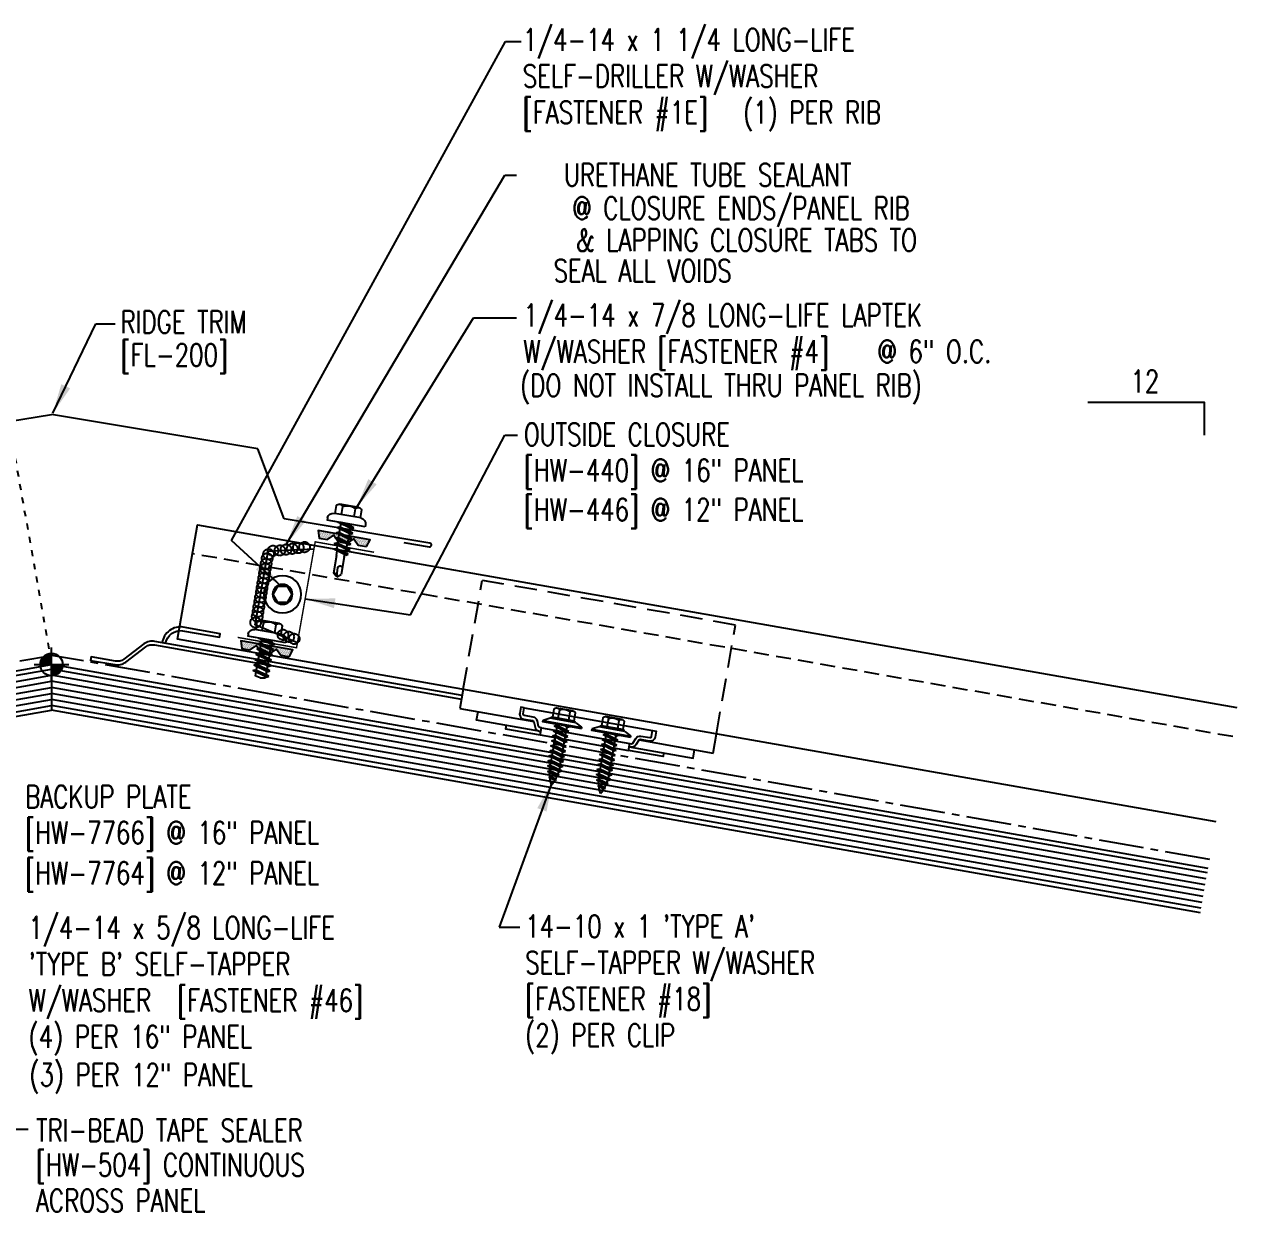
# Model space of a CAD drawing. Header units: inches. Extents: x -2 to 189, y 14 to 99.
# Drawn here: x 19.81 to 40.08, y 14.23 to 34.09 of the extents above; entities that cross this region are included whole.
import ezdxf
from ezdxf.enums import TextEntityAlignment as Align

# ---------------------------------------------------------------- set-up
doc = ezdxf.new("R2010")
doc.units = ezdxf.units.IN
doc.header["$MEASUREMENT"] = 0
for name, pattern in [('CENTER2', [1.125, 0.75, -0.125, 0.125, -0.125]), ('DASH2', [0.1875, 0.125, -0.0625]), ('DOT2', [0.125, 0, -0.125])]:
    doc.linetypes.add(name, pattern=pattern)
for name, color, linetype in [('BARRIER', 253, 'CENTER2'), ('clip', 5, 'Continuous'), ('CLO', 3, 'Continuous'), ('FASTENER', 9, 'Continuous'), ('MARK', 1, 'Continuous'), ('PANEL', 11, 'Continuous'), ('SEALANT', 253, 'CENTER2'), ('SECTION', 11, 'Continuous'), ('STLA', 12, 'Continuous'), ('TAPE', 8, 'Continuous'), ('TEXT', 2, 'Continuous'), ('TRIM', 6, 'Continuous'), ('wood', 3, 'Continuous')]:
    doc.layers.add(name, color=color, linetype=linetype)
doc.styles.add('TEXT', font='SIMPLEX', dxfattribs={"width": 0.75, "height": 6})
doc.styles.add('TEXT1', font='ROMANS.shx', dxfattribs={"width": 0.75, "height": 0.375})
doc.dimstyles.new('DETAIL$7', dxfattribs={"dimscale": 4, "dimtxt": 6, "dimasz": 0.125, "dimexe": 0.0625, "dimexo": 0.125, "dimgap": 0.0625, "dimtad": 1, "dimdec": 5, "dimzin": 3, "dimdsep": 46, "dimlunit": 4, "dimtxsty": 'TEXT', "dimblk": 'ARCHTICK', "dimcen": 0.0625, "dimclrd": 7, "dimclre": 7, "dimclrt": 2, "dimadec": 0, "dimazin": 0, "dimtfac": 0.666667, "dimtdec": 5, "dimtmove": 0, "dimatfit": 3, "dimfxl": 0, "dimfrac": 2, "dimtolj": 1, "dimtzin": 3, "dimarcsym": 0})

# ---------------------------------------------------------------- blocks, each defined once
blk = doc.blocks.new('slopr1')
at = {"layer": 'MARK', "color": 6}
blk.add_lwpolyline([(0, 0), (0, 0.1368), (-0.4871, 0.1368)], dxfattribs=at)
at = {"layer": 'MARK', "color": 2, "style": 'TEXT1', "width": 0.75}
blk.add_text('12', height=0.09375, dxfattribs=at).set_placement((-0.3095, 0.1779))
blk.add_attdef('SLOPR1', (0.0415, 0.0243), '', height=0.0938, dxfattribs=at)
blk = doc.blocks.new('FD-F46')
at = {"layer": 'TEXT', "style": 'TEXT1', "width": 0.75}
for s, p in [('1/4-14 x 5/8 LONG-LIFE', (0.0047, -0.0408)), ("'TYPE B' SELF-TAPPER", (0.0047, -0.1926)), ('W/WASHER', (0.0047, -0.3444)), ('[FASTENER #46]', (0.6255, -0.3444))]:
    blk.add_text(s, height=0.09375, dxfattribs=at).set_placement(p)
blk.add_attdef('(QUANTITY)', (0.0047, -0.4962), '', height=0.0938, dxfattribs=at)
blk = doc.blocks.new('wp')
at = {"layer": 'SECTION'}
for p, q in [((0, -0.0958), (0, 0.0958)), ((-0.0958, 0), (0.0958, 0))]:
    blk.add_line(p, q, dxfattribs=at)
at = {"layer": 'SECTION', "const_width": 0.0625}
for points in [[(0, 0.0312, 0.414214), (-0.0312, 0, 1)], [(0, -0.0312, 0.414214), (0.0312, 0, 1)]]:
    blk.add_lwpolyline(points, format="xyb", dxfattribs=at)
at = {"layer": 'SECTION'}
blk.add_circle((0, 0), 0.0625, dxfattribs=at)
blk = doc.blocks.new('FD-F4')
at = {"layer": 'TEXT', "style": 'TEXT1', "width": 0.75}
for s, p in [('1/4-14 x 7/8 LONG-LIFE LAPTEK', (0.0047, -0.0408)), ('W/WASHER [FASTENER #4]', (0.0047, -0.1926))]:
    blk.add_text(s, height=0.09375, dxfattribs=at).set_placement(p)
blk.add_attdef('(QUANTITY)', (1.4847, -0.1926), '', height=0.0938, dxfattribs=at)
at = {"layer": 'TEXT', "style": 'TEXT1', "flags": 1}
for tag, p in [('Color', (0.0624, -0.4349)), ('Calc', (0.0624, -0.4349)), ('Opt1', (0.0624, -0.4349)), ('Opt2', (0.0624, -0.4349)), ('Opt3', (0.0624, -0.4349)), ('Description', (0.0624, -0.4349)), ('Multiple', (0.0624, -0.4349)), ('Part', (0.0624, -0.4349)), ('Spare1', (0.0624, -0.6224)), ('Spare2', (0.0624, -0.6224)), ('Spare3', (0.0624, -0.6224)), ('Spare4', (0.0624, -0.6224)), ('Spare5', (0.0624, -0.6224)), ('Spare6', (0.0624, -0.6224)), ('Spare7', (0.0624, -0.6224)), ('Spare8', (0.0624, -0.6224)), ('Spare9', (0.0624, -0.6224)), ('Spare10', (0.0624, -0.6224))]:
    blk.add_attdef(tag, p, '', height=0.0938, dxfattribs=at)
blk = doc.blocks.new('_ArchTick')
at = {"color": 0, "linetype": 'ByBlock', "const_width": 0.15}
blk.add_lwpolyline([(-0.5, -0.5), (0.5, 0.5)], dxfattribs=at)
blk = doc.blocks.new('FD-F1E')
at = {"layer": 'TEXT', "style": 'TEXT1', "width": 0.75}
for s, p in [('1/4-14 x 1 1/4 LONG-LIFE', (0.0047, -0.0408)), ('SELF-DRILLER W/WASHER', (0.0047, -0.1926)), ('[FASTENER #1E]', (0.0047, -0.3444))]:
    blk.add_text(s, height=0.09375, dxfattribs=at).set_placement(p)
blk.add_attdef('(QUANTITY)', (0.9263, -0.3444), '', height=0.0938, dxfattribs=at)
blk = doc.blocks.new('*X9')
at = {"color": 0}
for p, q in [((-0.434, 0.135), (-0.434, 0.135)), ((-0.434, 0.123), (-0.434, 0.123)), ((-0.422, 0.141), (-0.422, 0.141)), ((-0.422, 0.129), (-0.422, 0.129)), ((-0.422, 0.117), (-0.422, 0.117)), ((-0.422, 0.105), (-0.422, 0.105)), ((-0.422, 0.094), (-0.422, 0.094)), ((-0.422, 0.082), (-0.422, 0.082)), ((-0.41, 0.135), (-0.41, 0.135)), ((-0.41, 0.123), (-0.41, 0.123)), ((-0.41, 0.111), (-0.41, 0.111)), ((-0.41, 0.1), (-0.41, 0.1)), ((-0.41, 0.088), (-0.41, 0.088)), ((-0.41, 0.076), (-0.41, 0.076)), ((-0.41, 0.064), (-0.41, 0.064)), ((-0.41, 0.053), (-0.41, 0.053)), ((-0.41, 0.041), (-0.41, 0.041)), ((-0.398, 0.141), (-0.398, 0.141)), ((-0.398, 0.129), (-0.398, 0.129)), ((-0.398, 0.117), (-0.398, 0.117)), ((-0.398, 0.105), (-0.398, 0.105)), ((-0.398, 0.094), (-0.398, 0.094)), ((-0.398, 0.082), (-0.398, 0.082)), ((-0.398, 0.07), (-0.398, 0.07)), ((-0.398, 0.059), (-0.398, 0.059)), ((-0.398, 0.047), (-0.398, 0.047)), ((-0.398, 0.035), (-0.398, 0.035)), ((-0.398, 0.023), (-0.398, 0.023)), ((-0.387, 0.135), (-0.387, 0.135)), ((-0.387, 0.123), (-0.387, 0.123)), ((-0.387, 0.111), (-0.387, 0.111)), ((-0.387, 0.1), (-0.387, 0.1)), ((-0.387, 0.088), (-0.387, 0.088)), ((-0.387, 0.076), (-0.387, 0.076)), ((-0.387, 0.064), (-0.387, 0.064)), ((-0.387, 0.053), (-0.387, 0.053)), ((-0.387, 0.041), (-0.387, 0.041)), ((-0.387, 0.029), (-0.387, 0.029)), ((-0.375, 0.141), (-0.375, 0.141)), ((-0.375, 0.129), (-0.375, 0.129)), ((-0.375, 0.117), (-0.375, 0.117)), ((-0.375, 0.105), (-0.375, 0.105)), ((-0.375, 0.094), (-0.375, 0.094)), ((-0.375, 0.082), (-0.375, 0.082)), ((-0.375, 0.07), (-0.375, 0.07)), ((-0.375, 0.059), (-0.375, 0.059)), ((-0.375, 0.047), (-0.375, 0.047)), ((-0.375, 0.035), (-0.375, 0.035)), ((-0.375, 0.023), (-0.375, 0.023)), ((-0.363, 0.135), (-0.363, 0.135)), ((-0.363, 0.123), (-0.363, 0.123)), ((-0.363, 0.111), (-0.363, 0.111)), ((-0.363, 0.1), (-0.363, 0.1)), ((-0.363, 0.088), (-0.363, 0.088)), ((-0.363, 0.076), (-0.363, 0.076)), ((-0.363, 0.064), (-0.363, 0.064)), ((-0.363, 0.053), (-0.363, 0.053)), ((-0.363, 0.041), (-0.363, 0.041)), ((-0.363, 0.029), (-0.363, 0.029)), ((-0.352, 0.141), (-0.352, 0.141)), ((-0.352, 0.129), (-0.352, 0.129)), ((-0.352, 0.117), (-0.352, 0.117)), ((-0.352, 0.105), (-0.352, 0.105)), ((-0.352, 0.094), (-0.352, 0.094)), ((-0.352, 0.082), (-0.352, 0.082)), ((-0.352, 0.07), (-0.352, 0.07)), ((-0.352, 0.059), (-0.352, 0.059)), ((-0.352, 0.047), (-0.352, 0.047)), ((-0.352, 0.035), (-0.352, 0.035)), ((-0.352, 0.023), (-0.352, 0.023)), ((-0.34, 0.135), (-0.34, 0.135)), ((-0.34, 0.123), (-0.34, 0.123)), ((-0.34, 0.111), (-0.34, 0.111)), ((-0.34, 0.1), (-0.34, 0.1)), ((-0.34, 0.088), (-0.34, 0.088)), ((-0.34, 0.076), (-0.34, 0.076)), ((-0.34, 0.064), (-0.34, 0.064)), ((-0.34, 0.053), (-0.34, 0.053)), ((-0.34, 0.041), (-0.34, 0.041)), ((-0.34, 0.029), (-0.34, 0.029)), ((-0.328, 0.141), (-0.328, 0.141)), ((-0.328, 0.129), (-0.328, 0.129)), ((-0.328, 0.117), (-0.328, 0.117)), ((-0.328, 0.105), (-0.328, 0.105)), ((-0.328, 0.094), (-0.328, 0.094)), ((-0.328, 0.082), (-0.328, 0.082)), ((-0.328, 0.07), (-0.328, 0.07)), ((-0.328, 0.059), (-0.328, 0.059)), ((-0.328, 0.047), (-0.328, 0.047)), ((-0.328, 0.035), (-0.328, 0.035)), ((-0.328, 0.023), (-0.328, 0.023)), ((-0.316, 0.135), (-0.316, 0.135)), ((-0.316, 0.123), (-0.316, 0.123)), ((-0.316, 0.111), (-0.316, 0.111)), ((-0.316, 0.1), (-0.316, 0.1)), ((-0.316, 0.088), (-0.316, 0.088)), ((-0.316, 0.076), (-0.316, 0.076)), ((-0.316, 0.064), (-0.316, 0.064)), ((-0.316, 0.053), (-0.316, 0.053)), ((-0.316, 0.041), (-0.316, 0.041)), ((-0.316, 0.029), (-0.316, 0.029)), ((-0.305, 0.141), (-0.305, 0.141)), ((-0.305, 0.129), (-0.305, 0.129)), ((-0.305, 0.117), (-0.305, 0.117)), ((-0.305, 0.105), (-0.305, 0.105)), ((-0.305, 0.094), (-0.305, 0.094)), ((-0.305, 0.082), (-0.305, 0.082)), ((-0.305, 0.07), (-0.305, 0.07)), ((-0.305, 0.059), (-0.305, 0.059)), ((-0.305, 0.047), (-0.305, 0.047)), ((-0.305, 0.035), (-0.305, 0.035)), ((-0.305, 0.023), (-0.305, 0.023)), ((-0.293, 0.135), (-0.293, 0.135)), ((-0.293, 0.123), (-0.293, 0.123)), ((-0.293, 0.111), (-0.293, 0.111)), ((-0.293, 0.1), (-0.293, 0.1)), ((-0.293, 0.088), (-0.293, 0.088)), ((-0.293, 0.076), (-0.293, 0.076)), ((-0.293, 0.064), (-0.293, 0.064)), ((-0.293, 0.053), (-0.293, 0.053)), ((-0.293, 0.041), (-0.293, 0.041)), ((-0.293, 0.029), (-0.293, 0.029)), ((-0.281, 0.141), (-0.281, 0.141)), ((-0.281, 0.129), (-0.281, 0.129)), ((-0.281, 0.117), (-0.281, 0.117)), ((-0.281, 0.105), (-0.281, 0.105)), ((-0.281, 0.094), (-0.281, 0.094)), ((-0.281, 0.082), (-0.281, 0.082)), ((-0.281, 0.07), (-0.281, 0.07)), ((-0.281, 0.059), (-0.281, 0.059)), ((-0.281, 0.047), (-0.281, 0.047)), ((-0.281, 0.035), (-0.281, 0.035)), ((-0.281, 0.023), (-0.281, 0.023)), ((-0.27, 0.135), (-0.27, 0.135)), ((-0.27, 0.123), (-0.27, 0.123)), ((-0.27, 0.111), (-0.27, 0.111)), ((-0.27, 0.1), (-0.27, 0.1)), ((-0.27, 0.088), (-0.27, 0.088)), ((-0.27, 0.076), (-0.27, 0.076)), ((-0.27, 0.064), (-0.27, 0.064)), ((-0.27, 0.053), (-0.27, 0.053)), ((-0.27, 0.041), (-0.27, 0.041)), ((-0.27, 0.029), (-0.27, 0.029)), ((-0.258, 0.141), (-0.258, 0.141)), ((-0.258, 0.129), (-0.258, 0.129)), ((-0.258, 0.117), (-0.258, 0.117)), ((-0.258, 0.105), (-0.258, 0.105)), ((-0.258, 0.094), (-0.258, 0.094)), ((-0.258, 0.082), (-0.258, 0.082)), ((-0.258, 0.07), (-0.258, 0.07)), ((-0.258, 0.059), (-0.258, 0.059)), ((-0.258, 0.047), (-0.258, 0.047)), ((-0.258, 0.035), (-0.258, 0.035)), ((-0.258, 0.023), (-0.258, 0.023)), ((-0.246, 0.135), (-0.246, 0.135)), ((-0.246, 0.123), (-0.246, 0.123)), ((-0.246, 0.111), (-0.246, 0.111)), ((-0.246, 0.1), (-0.246, 0.1)), ((-0.246, 0.088), (-0.246, 0.088)), ((-0.246, 0.076), (-0.246, 0.076)), ((-0.246, 0.064), (-0.246, 0.064)), ((-0.246, 0.053), (-0.246, 0.053)), ((-0.246, 0.041), (-0.246, 0.041)), ((-0.234, 0.141), (-0.234, 0.141)), ((-0.234, 0.129), (-0.234, 0.129)), ((-0.234, 0.117), (-0.234, 0.117)), ((-0.234, 0.105), (-0.234, 0.105)), ((-0.234, 0.094), (-0.234, 0.094)), ((-0.234, 0.082), (-0.234, 0.082)), ((-0.234, 0.07), (-0.234, 0.07)), ((-0.234, 0.059), (-0.234, 0.059)), ((-0.234, 0.047), (-0.234, 0.047)), ((-0.223, 0.135), (-0.223, 0.135)), ((-0.223, 0.123), (-0.223, 0.123)), ((-0.223, 0.111), (-0.223, 0.111)), ((-0.223, 0.1), (-0.223, 0.1)), ((-0.223, 0.088), (-0.223, 0.088)), ((-0.223, 0.076), (-0.223, 0.076)), ((-0.223, 0.064), (-0.223, 0.064)), ((-0.211, 0.141), (-0.211, 0.141)), ((-0.211, 0.129), (-0.211, 0.129)), ((-0.211, 0.117), (-0.211, 0.117)), ((-0.211, 0.105), (-0.211, 0.105)), ((-0.211, 0.094), (-0.211, 0.094)), ((-0.211, 0.082), (-0.211, 0.082)), ((-0.211, 0.07), (-0.211, 0.07)), ((-0.199, 0.135), (-0.199, 0.135)), ((-0.199, 0.123), (-0.199, 0.123)), ((-0.199, 0.111), (-0.199, 0.111)), ((-0.199, 0.1), (-0.199, 0.1)), ((-0.199, 0.088), (-0.199, 0.088)), ((-0.188, 0.141), (-0.188, 0.141)), ((-0.188, 0.129), (-0.188, 0.129)), ((-0.188, 0.117), (-0.188, 0.117)), ((-0.188, 0.105), (-0.188, 0.105)), ((-0.188, 0.094), (-0.188, 0.094)), ((-0.176, 0.135), (-0.176, 0.135)), ((-0.176, 0.123), (-0.176, 0.123)), ((-0.176, 0.111), (-0.176, 0.111)), ((-0.164, 0.141), (-0.164, 0.141)), ((-0.164, 0.129), (-0.164, 0.129)), ((-0.164, 0.117), (-0.164, 0.117)), ((-0.164, 0.105), (-0.164, 0.105)), ((-0.152, 0.135), (-0.152, 0.135)), ((-0.152, 0.123), (-0.152, 0.123)), ((-0.152, 0.111), (-0.152, 0.111)), ((-0.152, 0.1), (-0.152, 0.1)), ((-0.141, 0.141), (-0.141, 0.141)), ((-0.141, 0.129), (-0.141, 0.129)), ((-0.141, 0.117), (-0.141, 0.117)), ((-0.141, 0.105), (-0.141, 0.105)), ((-0.141, 0.094), (-0.141, 0.094)), ((-0.141, 0.082), (-0.141, 0.082)), ((-0.129, 0.135), (-0.129, 0.135)), ((-0.129, 0.123), (-0.129, 0.123)), ((-0.129, 0.111), (-0.129, 0.111)), ((-0.129, 0.1), (-0.129, 0.1)), ((-0.129, 0.088), (-0.129, 0.088)), ((-0.129, 0.076), (-0.129, 0.076)), ((-0.117, 0.141), (-0.117, 0.141)), ((-0.117, 0.129), (-0.117, 0.129)), ((-0.117, 0.117), (-0.117, 0.117)), ((-0.117, 0.105), (-0.117, 0.105)), ((-0.117, 0.094), (-0.117, 0.094)), ((-0.117, 0.082), (-0.117, 0.082)), ((-0.117, 0.07), (-0.117, 0.07)), ((-0.117, 0.059), (-0.117, 0.059)), ((-0.105, 0.135), (-0.105, 0.135)), ((-0.105, 0.123), (-0.105, 0.123)), ((-0.105, 0.111), (-0.105, 0.111)), ((-0.105, 0.1), (-0.105, 0.1)), ((-0.105, 0.088), (-0.105, 0.088)), ((-0.105, 0.076), (-0.105, 0.076)), ((-0.105, 0.064), (-0.105, 0.064)), ((-0.105, 0.053), (-0.105, 0.053)), ((-0.094, 0.141), (-0.094, 0.141)), ((-0.094, 0.129), (-0.094, 0.129)), ((-0.094, 0.117), (-0.094, 0.117)), ((-0.094, 0.105), (-0.094, 0.105)), ((-0.094, 0.094), (-0.094, 0.094)), ((-0.094, 0.082), (-0.094, 0.082)), ((-0.094, 0.07), (-0.094, 0.07)), ((-0.094, 0.059), (-0.094, 0.059)), ((-0.094, 0.047), (-0.094, 0.047)), ((-0.094, 0.035), (-0.094, 0.035)), ((-0.082, 0.135), (-0.082, 0.135)), ((-0.082, 0.123), (-0.082, 0.123)), ((-0.082, 0.111), (-0.082, 0.111)), ((-0.082, 0.1), (-0.082, 0.1)), ((-0.082, 0.088), (-0.082, 0.088)), ((-0.082, 0.076), (-0.082, 0.076)), ((-0.082, 0.064), (-0.082, 0.064)), ((-0.082, 0.053), (-0.082, 0.053)), ((-0.082, 0.041), (-0.082, 0.041)), ((-0.082, 0.029), (-0.082, 0.029)), ((-0.07, 0.141), (-0.07, 0.141)), ((-0.07, 0.129), (-0.07, 0.129)), ((-0.07, 0.117), (-0.07, 0.117)), ((-0.07, 0.105), (-0.07, 0.105)), ((-0.07, 0.094), (-0.07, 0.094)), ((-0.07, 0.082), (-0.07, 0.082)), ((-0.07, 0.07), (-0.07, 0.07)), ((-0.07, 0.059), (-0.07, 0.059)), ((-0.07, 0.047), (-0.07, 0.047)), ((-0.07, 0.035), (-0.07, 0.035)), ((-0.07, 0.023), (-0.07, 0.023)), ((-0.059, 0.135), (-0.059, 0.135)), ((-0.059, 0.123), (-0.059, 0.123)), ((-0.059, 0.111), (-0.059, 0.111)), ((-0.059, 0.1), (-0.059, 0.1)), ((-0.059, 0.088), (-0.059, 0.088)), ((-0.059, 0.076), (-0.059, 0.076)), ((-0.059, 0.064), (-0.059, 0.064)), ((-0.059, 0.053), (-0.059, 0.053)), ((-0.059, 0.041), (-0.059, 0.041)), ((-0.059, 0.029), (-0.059, 0.029)), ((-0.047, 0.141), (-0.047, 0.141)), ((-0.047, 0.129), (-0.047, 0.129)), ((-0.047, 0.117), (-0.047, 0.117)), ((-0.047, 0.105), (-0.047, 0.105)), ((-0.047, 0.094), (-0.047, 0.094)), ((-0.047, 0.082), (-0.047, 0.082)), ((-0.047, 0.07), (-0.047, 0.07)), ((-0.047, 0.059), (-0.047, 0.059)), ((-0.047, 0.047), (-0.047, 0.047)), ((-0.047, 0.035), (-0.047, 0.035)), ((-0.047, 0.023), (-0.047, 0.023)), ((-0.035, 0.135), (-0.035, 0.135)), ((-0.035, 0.123), (-0.035, 0.123)), ((-0.035, 0.111), (-0.035, 0.111)), ((-0.035, 0.1), (-0.035, 0.1)), ((-0.035, 0.088), (-0.035, 0.088)), ((-0.035, 0.076), (-0.035, 0.076)), ((-0.035, 0.064), (-0.035, 0.064)), ((-0.035, 0.053), (-0.035, 0.053)), ((-0.035, 0.041), (-0.035, 0.041)), ((-0.035, 0.029), (-0.035, 0.029)), ((-0.023, 0.141), (-0.023, 0.141)), ((-0.023, 0.129), (-0.023, 0.129)), ((-0.023, 0.117), (-0.023, 0.117)), ((-0.023, 0.105), (-0.023, 0.105)), ((-0.023, 0.094), (-0.023, 0.094)), ((-0.023, 0.082), (-0.023, 0.082)), ((-0.023, 0.07), (-0.023, 0.07)), ((-0.023, 0.059), (-0.023, 0.059)), ((-0.023, 0.047), (-0.023, 0.047)), ((-0.023, 0.035), (-0.023, 0.035)), ((-0.023, 0.023), (-0.023, 0.023)), ((-0.012, 0.135), (-0.012, 0.135)), ((-0.012, 0.123), (-0.012, 0.123)), ((-0.012, 0.111), (-0.012, 0.111)), ((-0.012, 0.1), (-0.012, 0.1)), ((-0.012, 0.088), (-0.012, 0.088)), ((-0.012, 0.076), (-0.012, 0.076)), ((-0.012, 0.064), (-0.012, 0.064)), ((-0.012, 0.053), (-0.012, 0.053)), ((-0.012, 0.041), (-0.012, 0.041)), ((-0.012, 0.029), (-0.012, 0.029)), ((0, 0.141), (0, 0.141)), ((0, 0.129), (0, 0.129)), ((0, 0.117), (0, 0.117)), ((0, 0.105), (0, 0.105)), ((0, 0.094), (0, 0.094)), ((0, 0.082), (0, 0.082)), ((0, 0.07), (0, 0.07)), ((0, 0.059), (0, 0.059)), ((0, 0.047), (0, 0.047)), ((0, 0.035), (0, 0.035)), ((0, 0.023), (0, 0.023)), ((0.012, 0.135), (0.012, 0.135)), ((0.012, 0.123), (0.012, 0.123)), ((0.012, 0.111), (0.012, 0.111)), ((0.012, 0.1), (0.012, 0.1)), ((0.012, 0.088), (0.012, 0.088)), ((0.012, 0.076), (0.012, 0.076)), ((0.012, 0.064), (0.012, 0.064)), ((0.012, 0.053), (0.012, 0.053)), ((0.012, 0.041), (0.012, 0.041)), ((0.012, 0.029), (0.012, 0.029)), ((0.023, 0.141), (0.023, 0.141)), ((0.023, 0.129), (0.023, 0.129)), ((0.023, 0.117), (0.023, 0.117)), ((0.023, 0.105), (0.023, 0.105)), ((0.023, 0.094), (0.023, 0.094)), ((0.023, 0.082), (0.023, 0.082)), ((0.023, 0.07), (0.023, 0.07)), ((0.023, 0.059), (0.023, 0.059)), ((0.023, 0.047), (0.023, 0.047)), ((0.023, 0.035), (0.023, 0.035)), ((0.023, 0.023), (0.023, 0.023)), ((0.035, 0.135), (0.035, 0.135)), ((0.035, 0.123), (0.035, 0.123)), ((0.035, 0.111), (0.035, 0.111)), ((0.035, 0.1), (0.035, 0.1)), ((0.035, 0.088), (0.035, 0.088)), ((0.035, 0.076), (0.035, 0.076)), ((0.035, 0.064), (0.035, 0.064)), ((0.035, 0.053), (0.035, 0.053)), ((0.035, 0.041), (0.035, 0.041)), ((0.035, 0.029), (0.035, 0.029)), ((0.047, 0.141), (0.047, 0.141)), ((0.047, 0.129), (0.047, 0.129)), ((0.047, 0.117), (0.047, 0.117)), ((0.047, 0.105), (0.047, 0.105)), ((0.047, 0.094), (0.047, 0.094)), ((0.047, 0.082), (0.047, 0.082)), ((0.047, 0.07), (0.047, 0.07)), ((0.047, 0.059), (0.047, 0.059)), ((0.047, 0.047), (0.047, 0.047)), ((0.047, 0.035), (0.047, 0.035)), ((0.047, 0.023), (0.047, 0.023)), ((0.059, 0.135), (0.059, 0.135)), ((0.059, 0.123), (0.059, 0.123)), ((0.059, 0.111), (0.059, 0.111)), ((0.059, 0.1), (0.059, 0.1)), ((0.059, 0.088), (0.059, 0.088)), ((0.059, 0.076), (0.059, 0.076)), ((0.059, 0.064), (0.059, 0.064)), ((0.059, 0.053), (0.059, 0.053)), ((0.059, 0.041), (0.059, 0.041)), ((0.059, 0.029), (0.059, 0.029)), ((0.07, 0.141), (0.07, 0.141)), ((0.07, 0.129), (0.07, 0.129)), ((0.07, 0.117), (0.07, 0.117)), ((0.07, 0.105), (0.07, 0.105)), ((0.07, 0.094), (0.07, 0.094)), ((0.07, 0.082), (0.07, 0.082)), ((0.07, 0.07), (0.07, 0.07)), ((0.07, 0.059), (0.07, 0.059)), ((0.07, 0.047), (0.07, 0.047)), ((0.07, 0.035), (0.07, 0.035)), ((0.07, 0.023), (0.07, 0.023)), ((0.082, 0.135), (0.082, 0.135)), ((0.082, 0.123), (0.082, 0.123)), ((0.082, 0.111), (0.082, 0.111)), ((0.082, 0.1), (0.082, 0.1)), ((0.082, 0.088), (0.082, 0.088)), ((0.082, 0.076), (0.082, 0.076)), ((0.082, 0.064), (0.082, 0.064)), ((0.082, 0.053), (0.082, 0.053)), ((0.082, 0.041), (0.082, 0.041)), ((0.082, 0.029), (0.082, 0.029)), ((0.094, 0.141), (0.094, 0.141)), ((0.094, 0.129), (0.094, 0.129)), ((0.094, 0.117), (0.094, 0.117)), ((0.094, 0.105), (0.094, 0.105)), ((0.094, 0.094), (0.094, 0.094)), ((0.094, 0.082), (0.094, 0.082)), ((0.094, 0.07), (0.094, 0.07)), ((0.094, 0.059), (0.094, 0.059)), ((0.094, 0.047), (0.094, 0.047)), ((0.094, 0.035), (0.094, 0.035)), ((0.105, 0.135), (0.105, 0.135)), ((0.105, 0.123), (0.105, 0.123)), ((0.105, 0.111), (0.105, 0.111)), ((0.105, 0.1), (0.105, 0.1)), ((0.105, 0.088), (0.105, 0.088)), ((0.105, 0.076), (0.105, 0.076)), ((0.105, 0.064), (0.105, 0.064)), ((0.105, 0.053), (0.105, 0.053)), ((0.117, 0.141), (0.117, 0.141)), ((0.117, 0.129), (0.117, 0.129)), ((0.117, 0.117), (0.117, 0.117)), ((0.117, 0.105), (0.117, 0.105)), ((0.117, 0.094), (0.117, 0.094)), ((0.117, 0.082), (0.117, 0.082)), ((0.117, 0.07), (0.117, 0.07)), ((0.117, 0.059), (0.117, 0.059)), ((0.129, 0.135), (0.129, 0.135)), ((0.129, 0.123), (0.129, 0.123)), ((0.129, 0.111), (0.129, 0.111)), ((0.129, 0.1), (0.129, 0.1)), ((0.129, 0.088), (0.129, 0.088)), ((0.129, 0.076), (0.129, 0.076)), ((0.141, 0.141), (0.141, 0.141)), ((0.141, 0.129), (0.141, 0.129)), ((0.141, 0.117), (0.141, 0.117)), ((0.141, 0.105), (0.141, 0.105)), ((0.141, 0.094), (0.141, 0.094)), ((0.141, 0.082), (0.141, 0.082)), ((0.152, 0.135), (0.152, 0.135)), ((0.152, 0.123), (0.152, 0.123)), ((0.152, 0.111), (0.152, 0.111)), ((0.152, 0.1), (0.152, 0.1)), ((0.164, 0.141), (0.164, 0.141)), ((0.164, 0.129), (0.164, 0.129)), ((0.164, 0.117), (0.164, 0.117)), ((0.164, 0.105), (0.164, 0.105)), ((0.176, 0.135), (0.176, 0.135)), ((0.176, 0.123), (0.176, 0.123)), ((0.176, 0.111), (0.176, 0.111)), ((0.188, 0.141), (0.188, 0.141)), ((0.188, 0.129), (0.188, 0.129)), ((0.188, 0.117), (0.188, 0.117)), ((0.188, 0.105), (0.188, 0.105)), ((0.188, 0.094), (0.188, 0.094)), ((0.199, 0.135), (0.199, 0.135)), ((0.199, 0.123), (0.199, 0.123)), ((0.199, 0.111), (0.199, 0.111)), ((0.199, 0.1), (0.199, 0.1)), ((0.199, 0.088), (0.199, 0.088)), ((0.211, 0.141), (0.211, 0.141)), ((0.211, 0.129), (0.211, 0.129)), ((0.211, 0.117), (0.211, 0.117)), ((0.211, 0.105), (0.211, 0.105)), ((0.211, 0.094), (0.211, 0.094)), ((0.211, 0.082), (0.211, 0.082)), ((0.211, 0.07), (0.211, 0.07)), ((0.223, 0.135), (0.223, 0.135)), ((0.223, 0.123), (0.223, 0.123)), ((0.223, 0.111), (0.223, 0.111)), ((0.223, 0.1), (0.223, 0.1)), ((0.223, 0.088), (0.223, 0.088)), ((0.223, 0.076), (0.223, 0.076)), ((0.223, 0.064), (0.223, 0.064)), ((0.234, 0.141), (0.234, 0.141)), ((0.234, 0.129), (0.234, 0.129)), ((0.234, 0.117), (0.234, 0.117)), ((0.234, 0.105), (0.234, 0.105)), ((0.234, 0.094), (0.234, 0.094)), ((0.234, 0.082), (0.234, 0.082)), ((0.234, 0.07), (0.234, 0.07)), ((0.234, 0.059), (0.234, 0.059)), ((0.234, 0.047), (0.234, 0.047)), ((0.246, 0.135), (0.246, 0.135)), ((0.246, 0.123), (0.246, 0.123)), ((0.246, 0.111), (0.246, 0.111)), ((0.246, 0.1), (0.246, 0.1)), ((0.246, 0.088), (0.246, 0.088)), ((0.246, 0.076), (0.246, 0.076)), ((0.246, 0.064), (0.246, 0.064)), ((0.246, 0.053), (0.246, 0.053)), ((0.246, 0.041), (0.246, 0.041)), ((0.258, 0.141), (0.258, 0.141)), ((0.258, 0.129), (0.258, 0.129)), ((0.258, 0.117), (0.258, 0.117)), ((0.258, 0.105), (0.258, 0.105)), ((0.258, 0.094), (0.258, 0.094)), ((0.258, 0.082), (0.258, 0.082)), ((0.258, 0.07), (0.258, 0.07)), ((0.258, 0.059), (0.258, 0.059)), ((0.258, 0.047), (0.258, 0.047)), ((0.258, 0.035), (0.258, 0.035)), ((0.258, 0.023), (0.258, 0.023)), ((0.27, 0.135), (0.27, 0.135)), ((0.27, 0.123), (0.27, 0.123)), ((0.27, 0.111), (0.27, 0.111)), ((0.27, 0.1), (0.27, 0.1)), ((0.27, 0.088), (0.27, 0.088)), ((0.27, 0.076), (0.27, 0.076)), ((0.27, 0.064), (0.27, 0.064)), ((0.27, 0.053), (0.27, 0.053)), ((0.27, 0.041), (0.27, 0.041)), ((0.27, 0.029), (0.27, 0.029)), ((0.281, 0.141), (0.281, 0.141)), ((0.281, 0.129), (0.281, 0.129)), ((0.281, 0.117), (0.281, 0.117)), ((0.281, 0.105), (0.281, 0.105)), ((0.281, 0.094), (0.281, 0.094)), ((0.281, 0.082), (0.281, 0.082)), ((0.281, 0.07), (0.281, 0.07)), ((0.281, 0.059), (0.281, 0.059)), ((0.281, 0.047), (0.281, 0.047)), ((0.281, 0.035), (0.281, 0.035)), ((0.281, 0.023), (0.281, 0.023)), ((0.293, 0.135), (0.293, 0.135)), ((0.293, 0.123), (0.293, 0.123)), ((0.293, 0.111), (0.293, 0.111)), ((0.293, 0.1), (0.293, 0.1)), ((0.293, 0.088), (0.293, 0.088)), ((0.293, 0.076), (0.293, 0.076)), ((0.293, 0.064), (0.293, 0.064)), ((0.293, 0.053), (0.293, 0.053)), ((0.293, 0.041), (0.293, 0.041)), ((0.293, 0.029), (0.293, 0.029)), ((0.305, 0.141), (0.305, 0.141)), ((0.305, 0.129), (0.305, 0.129)), ((0.305, 0.117), (0.305, 0.117)), ((0.305, 0.105), (0.305, 0.105)), ((0.305, 0.094), (0.305, 0.094)), ((0.305, 0.082), (0.305, 0.082)), ((0.305, 0.07), (0.305, 0.07)), ((0.305, 0.059), (0.305, 0.059)), ((0.305, 0.047), (0.305, 0.047)), ((0.305, 0.035), (0.305, 0.035)), ((0.305, 0.023), (0.305, 0.023)), ((0.316, 0.135), (0.316, 0.135)), ((0.316, 0.123), (0.316, 0.123)), ((0.316, 0.111), (0.316, 0.111)), ((0.316, 0.1), (0.316, 0.1)), ((0.316, 0.088), (0.316, 0.088)), ((0.316, 0.076), (0.316, 0.076)), ((0.316, 0.064), (0.316, 0.064)), ((0.316, 0.053), (0.316, 0.053)), ((0.316, 0.041), (0.316, 0.041)), ((0.316, 0.029), (0.316, 0.029)), ((0.328, 0.141), (0.328, 0.141)), ((0.328, 0.129), (0.328, 0.129)), ((0.328, 0.117), (0.328, 0.117)), ((0.328, 0.105), (0.328, 0.105)), ((0.328, 0.094), (0.328, 0.094)), ((0.328, 0.082), (0.328, 0.082)), ((0.328, 0.07), (0.328, 0.07)), ((0.328, 0.059), (0.328, 0.059)), ((0.328, 0.047), (0.328, 0.047)), ((0.328, 0.035), (0.328, 0.035)), ((0.328, 0.023), (0.328, 0.023)), ((0.34, 0.135), (0.34, 0.135)), ((0.34, 0.123), (0.34, 0.123)), ((0.34, 0.111), (0.34, 0.111)), ((0.34, 0.1), (0.34, 0.1)), ((0.34, 0.088), (0.34, 0.088)), ((0.34, 0.076), (0.34, 0.076)), ((0.34, 0.064), (0.34, 0.064)), ((0.34, 0.053), (0.34, 0.053)), ((0.34, 0.041), (0.34, 0.041)), ((0.34, 0.029), (0.34, 0.029)), ((0.352, 0.141), (0.352, 0.141)), ((0.352, 0.129), (0.352, 0.129)), ((0.352, 0.117), (0.352, 0.117)), ((0.352, 0.105), (0.352, 0.105)), ((0.352, 0.094), (0.352, 0.094)), ((0.352, 0.082), (0.352, 0.082)), ((0.352, 0.07), (0.352, 0.07)), ((0.352, 0.059), (0.352, 0.059)), ((0.352, 0.047), (0.352, 0.047)), ((0.352, 0.035), (0.352, 0.035)), ((0.352, 0.023), (0.352, 0.023)), ((0.363, 0.135), (0.363, 0.135)), ((0.363, 0.123), (0.363, 0.123)), ((0.363, 0.111), (0.363, 0.111)), ((0.363, 0.1), (0.363, 0.1)), ((0.363, 0.088), (0.363, 0.088)), ((0.363, 0.076), (0.363, 0.076)), ((0.363, 0.064), (0.363, 0.064)), ((0.363, 0.053), (0.363, 0.053)), ((0.363, 0.041), (0.363, 0.041)), ((0.363, 0.029), (0.363, 0.029)), ((0.375, 0.141), (0.375, 0.141)), ((0.375, 0.129), (0.375, 0.129)), ((0.375, 0.117), (0.375, 0.117)), ((0.375, 0.105), (0.375, 0.105)), ((0.375, 0.094), (0.375, 0.094)), ((0.375, 0.082), (0.375, 0.082)), ((0.375, 0.07), (0.375, 0.07)), ((0.375, 0.059), (0.375, 0.059)), ((0.375, 0.047), (0.375, 0.047)), ((0.375, 0.035), (0.375, 0.035)), ((0.375, 0.023), (0.375, 0.023)), ((0.387, 0.135), (0.387, 0.135)), ((0.387, 0.123), (0.387, 0.123)), ((0.387, 0.111), (0.387, 0.111)), ((0.387, 0.1), (0.387, 0.1)), ((0.387, 0.088), (0.387, 0.088)), ((0.387, 0.076), (0.387, 0.076)), ((0.387, 0.064), (0.387, 0.064)), ((0.387, 0.053), (0.387, 0.053)), ((0.387, 0.041), (0.387, 0.041)), ((0.387, 0.029), (0.387, 0.029)), ((0.398, 0.141), (0.398, 0.141)), ((0.398, 0.129), (0.398, 0.129)), ((0.398, 0.117), (0.398, 0.117)), ((0.398, 0.105), (0.398, 0.105)), ((0.398, 0.094), (0.398, 0.094)), ((0.398, 0.082), (0.398, 0.082)), ((0.398, 0.07), (0.398, 0.07)), ((0.398, 0.059), (0.398, 0.059)), ((0.398, 0.047), (0.398, 0.047)), ((0.398, 0.035), (0.398, 0.035)), ((0.398, 0.023), (0.398, 0.023)), ((0.41, 0.135), (0.41, 0.135)), ((0.41, 0.123), (0.41, 0.123)), ((0.41, 0.111), (0.41, 0.111)), ((0.41, 0.1), (0.41, 0.1)), ((0.41, 0.088), (0.41, 0.088)), ((0.41, 0.076), (0.41, 0.076)), ((0.41, 0.064), (0.41, 0.064)), ((0.41, 0.053), (0.41, 0.053)), ((0.41, 0.041), (0.41, 0.041)), ((0.422, 0.141), (0.422, 0.141)), ((0.422, 0.129), (0.422, 0.129)), ((0.422, 0.117), (0.422, 0.117)), ((0.422, 0.105), (0.422, 0.105)), ((0.422, 0.094), (0.422, 0.094)), ((0.422, 0.082), (0.422, 0.082)), ((0.434, 0.135), (0.434, 0.135)), ((0.434, 0.123), (0.434, 0.123))]:
    blk.add_line(p, q, dxfattribs=at)
blk = doc.blocks.new('MB_DBTAP')
at = {"layer": 'TAPE', "color": 9}
blk.add_lwpolyline([(-0.403, 0.018), (-0.442, 0.141), (0.442, 0.141), (0.403, 0.018), (0.26, 0.018), (0.17, 0.109), (0.079, 0.018), (0, 0.018), (-0.079, 0.018), (-0.17, 0.109), (-0.26, 0.018)], close=True, dxfattribs=at)
at = {"layer": 'TAPE', "color": 251}
blk.add_blockref('*X9', (0, 0), dxfattribs=at)
blk = doc.blocks.new('MB_DW4')
at = {"layer": 'FASTENER'}
for p, q in [((-0.217, 0.305), (-0.217, 0.171)), ((-0.163, 0.337), (0.159, 0.337)), ((-0.108, 0.305), (-0.108, 0.171)), ((0.105, 0.305), (0.105, 0.171)), ((0.214, 0.305), (0.214, 0.171)), ((-0.326, 0.071), (-0.326, 0.037)), ((-0.326, 0.037), (0.322, 0.037)), ((-0.226, 0.171), (0.214, 0.171)), ((-0.141, -0.014), (0.037, 0.037)), ((-0.105, -0.034), (0.137, 0.035)), ((-0.088, 0.037), (-0.088, 0.001)), ((-0.088, 0.037), (0.085, 0.037)), ((0.085, 0.037), (0.134, 0.037)), ((0.085, 0.02), (0.085, -0.041)), ((0.137, 0.035), (0.134, 0.037)), ((0.322, 0.071), (0.322, 0.037)), ((-0.105, -0.034), (-0.141, -0.014)), ((-0.141, -0.105), (0.102, -0.036)), ((-0.105, -0.125), (-0.141, -0.105)), ((-0.141, -0.196), (0.102, -0.127)), ((-0.105, -0.216), (-0.141, -0.196)), ((-0.105, -0.125), (0.137, -0.056)), ((-0.105, -0.216), (0.137, -0.147)), ((-0.088, -0.029), (-0.088, -0.09)), ((-0.088, -0.12), (-0.088, -0.181)), ((0.085, -0.071), (0.085, -0.131)), ((0.085, -0.162), (0.085, -0.211)), ((0.137, -0.056), (0.102, -0.036)), ((0.137, -0.147), (0.102, -0.127)), ((-0.141, -0.287), (0.102, -0.217)), ((-0.105, -0.307), (-0.141, -0.287)), ((-0.141, -0.378), (0.102, -0.308)), ((-0.105, -0.398), (-0.141, -0.378)), ((-0.122, -0.463), (0.089, -0.403)), ((-0.105, -0.307), (0.137, -0.238)), ((-0.105, -0.398), (0.137, -0.328)), ((-0.084, -0.27), (-0.088, -0.211)), ((-0.078, -0.36), (-0.082, -0.3)), ((-0.071, -0.449), (-0.075, -0.389)), ((0.071, -0.408), (0.075, -0.346)), ((0.077, -0.315), (0.082, -0.253)), ((0.084, -0.223), (0.085, -0.211)), ((0.124, -0.423), (0.089, -0.403)), ((0.137, -0.238), (0.102, -0.217)), ((0.137, -0.328), (0.102, -0.308)), ((-0.086, -0.483), (-0.122, -0.463)), ((-0.086, -0.483), (0.124, -0.423)), ((-0.066, -0.516), (-0.069, -0.478)), ((-0.066, -0.516), (-0.066, -0.82)), ((0.063, -0.515), (0.068, -0.439)), ((0.063, -0.516), (0.063, -0.82)), ((-0.003, -0.854), (0.009, -0.714)), ((-0.002, -0.866), (-0.066, -0.82)), ((-0.002, -0.866), (0.063, -0.82))]:
    blk.add_line(p, q, dxfattribs=at)
for centre, radius, start, end in [((-0.163, 0.274), 0.0628, 29.8754, 150.1246), ((-0.002, 0.141), 0.196, 56.9974, 123.0026), ((0.159, 0.274), 0.0628, 29.8754, 150.1246), ((-0.226, 0.071), 0.1, 90, 180), ((0.222, 0.071), 0.1, 0, 90), ((0.073, -0.516), 0.01, 175.9484, 180), ((-0.036, -0.723), 0.0461, 11.1445, 130.906), ((0.039, -0.855), 0.0422, 55.4585, 194.8454)]:
    blk.add_arc(centre, radius, start, end, dxfattribs=at)
blk = doc.blocks.new('MB_516W')
blk.add_lwpolyline([(-0.078, 0.135), (-0.156, 0), (-0.078, -0.135), (0.078, -0.135), (0.156, 0), (0.078, 0.135)], close=True)
for radius in [0.312, 0.166]:
    blk.add_circle((0, 0), radius)
blk = doc.blocks.new('A$C23AA14D5')
at = {"layer": 'CLO', "const_width": 0.0239}
blk.add_lwpolyline([(2.284, 0.187), (1.299, 0.014), (0.987, 1.785), (0.002, 1.611)], dxfattribs=at)
at = {"layer": 'CLO'}
blk.add_lwpolyline([(1.285, 0.094), (1.993, 0.397), (1.776, 1.628), (1.007, 1.67)], dxfattribs=at)
blk = doc.blocks.new('A$C612A22A5')
at = {"layer": 'clip'}
for points in [[(-1.376, 0.083), (-1.376, 0.023), (-0.789, 0.023), (-0.789, 0.143), (-0.814, 0.143, -0.303371), (-0.838, 0.159), (-0.873, 0.244, 0.30332), (-0.953, 0.297), (-1.103, 0.297, -0.41421), (-1.129, 0.323), (-1.129, 0.423), (-1.189, 0.423), (-1.189, 0.323, 0.414221), (-1.103, 0.237), (-0.953, 0.237, -0.303367), (-0.929, 0.221), (-0.894, 0.136, 0.30332), (-0.814, 0.083), (-0.789, 0.083), (-1.876, 0.083), (-1.876, 0.227)], [(1.299, 0.083), (1.299, 0.023), (0.711, 0.023), (0.711, 0.143), (0.736, 0.143, 0.303371), (0.76, 0.159), (0.795, 0.244, -0.30332), (0.875, 0.297), (1.025, 0.297, 0.41421), (1.051, 0.323), (1.051, 0.423), (1.111, 0.423), (1.111, 0.323, -0.414221), (1.025, 0.237), (0.875, 0.237, 0.303367), (0.851, 0.221), (0.816, 0.136, -0.30332), (0.736, 0.083), (0.711, 0.083), (1.799, 0.083), (1.799, 0.227)]]:
    blk.add_lwpolyline(points, format="xyb", dxfattribs=at)
for points in [[(1.051, 0.423), (-1.129, 0.423)], [(0.711, 0.143), (-0.789, 0.143)], [(-0.439, 0.023), (-0.789, 0.023)], [(0.361, 0.023), (-0.439, 0.023)], [(0.711, 0.023), (0.361, 0.023)]]:
    blk.add_lwpolyline(points, dxfattribs=at)
blk = doc.blocks.new('st10')
at = {"layer": 'FASTENER'}
for p, q in [((-0.181, 0.276), (-0.181, 0.137)), ((-0.135, 0.302), (0.135, 0.302)), ((-0.089, 0.276), (-0.089, 0.137)), ((0.089, 0.276), (0.089, 0.137)), ((0.181, 0.276), (0.181, 0.137)), ((-0.217, 0.114), (-0.326, 0.059)), ((-0.326, 0.059), (-0.326, 0.049)), ((-0.326, 0.049), (0.326, 0.049)), ((-0.217, 0.114), (0.217, 0.114)), ((-0.193, 0.137), (0.193, 0.137)), ((-0.193, 0.119), (0.193, 0.119)), ((-0.181, 0.137), (0.181, 0.137)), ((-0.129, 0.035), (-0.124, 0.037)), ((-0.096, 0.017), (-0.129, 0.035)), ((-0.129, -0.049), (0.096, 0.015)), ((-0.124, 0.037), (-0.08, 0.037)), ((-0.096, 0.017), (-0.025, 0.037)), ((-0.08, 0.037), (0.08, 0.037)), ((-0.08, 0.021), (-0.08, -0.035)), ((0.08, 0.037), (0.08, 0.011)), ((0.129, -0.003), (0.096, 0.015)), ((0.217, 0.114), (0.326, 0.059)), ((0.326, 0.059), (0.326, 0.049)), ((-0.096, -0.068), (-0.129, -0.049)), ((-0.129, -0.134), (0.096, -0.069)), ((-0.096, -0.152), (-0.129, -0.134)), ((-0.129, -0.218), (0.096, -0.154)), ((-0.096, -0.068), (0.129, -0.004)), ((-0.096, -0.152), (0.129, -0.088)), ((-0.096, -0.237), (0.129, -0.172)), ((-0.08, -0.063), (-0.08, -0.12)), ((-0.08, -0.148), (-0.08, -0.204)), ((0.08, -0.016), (0.08, -0.074)), ((0.08, -0.102), (0.08, -0.158)), ((0.08, -0.186), (0.08, -0.243)), ((0.129, -0.088), (0.096, -0.069)), ((0.129, -0.172), (0.096, -0.154)), ((-0.096, -0.237), (-0.129, -0.218)), ((-0.129, -0.303), (0.096, -0.238)), ((-0.096, -0.321), (-0.129, -0.303)), ((-0.129, -0.387), (0.096, -0.323)), ((-0.096, -0.406), (-0.129, -0.387)), ((-0.096, -0.321), (0.129, -0.257)), ((-0.096, -0.406), (0.129, -0.341)), ((-0.08, -0.232), (-0.08, -0.288)), ((-0.08, -0.317), (-0.08, -0.373)), ((-0.08, -0.401), (-0.08, -0.457)), ((0.08, -0.27), (0.08, -0.327)), ((0.08, -0.355), (0.08, -0.412)), ((0.129, -0.257), (0.096, -0.238)), ((0.129, -0.341), (0.096, -0.323)), ((-0.129, -0.471), (0.096, -0.407)), ((-0.096, -0.49), (-0.129, -0.471)), ((-0.129, -0.556), (0.096, -0.491)), ((-0.096, -0.575), (-0.129, -0.556)), ((-0.129, -0.64), (0.096, -0.576)), ((-0.096, -0.49), (0.129, -0.426)), ((-0.096, -0.575), (0.129, -0.51)), ((-0.096, -0.659), (0.129, -0.595)), ((-0.08, -0.485), (-0.08, -0.542)), ((-0.08, -0.57), (-0.08, -0.626)), ((0.08, -0.44), (0.08, -0.496)), ((0.08, -0.524), (0.08, -0.58)), ((0.129, -0.426), (0.096, -0.407)), ((0.129, -0.51), (0.096, -0.491)), ((0.129, -0.595), (0.096, -0.576)), ((-0.096, -0.659), (-0.129, -0.64)), ((-0.121, -0.722), (0.092, -0.662)), ((-0.088, -0.741), (-0.121, -0.722)), ((-0.095, -0.799), (0.071, -0.752)), ((-0.061, -0.818), (-0.095, -0.799)), ((-0.088, -0.741), (0.125, -0.68)), ((-0.061, -0.818), (0.104, -0.771)), ((0.104, -0.771), (0.071, -0.752)), ((0.125, -0.68), (0.092, -0.662)), ((-0.063, -0.877), (0.034, -0.847)), ((-0.029, -0.895), (-0.063, -0.877)), ((-0.029, -0.895), (0.068, -0.866)), ((0.068, -0.866), (0.034, -0.847))]:
    blk.add_line(p, q, dxfattribs=at)
blk.add_lwpolyline([(-0.331, 0.037), (-0.331, 0.049), (0.331, 0.049), (0.331, 0.037)], close=True, dxfattribs=at)
for centre, radius, start, end in [((-0.135, 0.25), 0.0527, 29.8754, 150.1246), ((0, 0.138), 0.164, 56.9974, 123.0026), ((0.135, 0.25), 0.0527, 29.8754, 150.1246), ((-0.193, 0.128), 0.00894, 90, 270), ((0.193, 0.128), 0.00894, 270, 90), ((0.676, -0.642), 0.757, 180.9696, 185.1765), ((0.676, -0.642), 0.757, 187.255, 191.3837), ((-0.676, -0.642), 0.757, 343.5473, 349.3968), ((-0.676, -0.642), 0.757, 351.6648, 356.0901), ((-0.676, -0.642), 0.757, 358.2537, 2.5109), ((0.676, -0.642), 0.757, 193.4363, 197.6723), ((0.676, -0.642), 0.757, 199.1495, 206.7351), ((-0.676, -0.642), 0.757, 333.2649, 342.2085)]:
    blk.add_arc(centre, radius, start, end, dxfattribs=at)
blk = doc.blocks.new('fz46')
at = {"layer": 'FASTENER'}
for p, q in [((-0.223, 0.285), (-0.223, 0.151)), ((-0.168, 0.317), (0.154, 0.317)), ((-0.114, 0.285), (-0.114, 0.151)), ((0.099, 0.285), (0.099, 0.151)), ((0.208, 0.285), (0.208, 0.151)), ((-0.331, 0.051), (-0.331, 0.017)), ((-0.331, 0.017), (0.317, 0.017)), ((-0.231, 0.151), (0.217, 0.151)), ((-0.147, -0.036), (0.039, 0.017)), ((-0.111, -0.056), (0.132, 0.014)), ((-0.094, 0.017), (-0.094, -0.021)), ((-0.094, 0.017), (0.079, 0.017)), ((0.079, 0.017), (0.125, 0.017)), ((0.132, 0.014), (0.125, 0.017)), ((0.317, 0.051), (0.317, 0.017)), ((-0.111, -0.056), (-0.147, -0.036)), ((-0.147, -0.127), (0.096, -0.057)), ((-0.111, -0.147), (-0.147, -0.127)), ((-0.147, -0.218), (0.096, -0.148)), ((-0.111, -0.147), (0.132, -0.077)), ((-0.111, -0.238), (0.132, -0.168)), ((-0.094, -0.051), (-0.094, -0.111)), ((-0.094, -0.142), (-0.094, -0.202)), ((0.079, -0.002), (0.079, -0.062)), ((0.079, -0.093), (0.079, -0.153)), ((0.079, -0.183), (0.079, -0.244)), ((0.132, -0.077), (0.096, -0.057)), ((0.132, -0.168), (0.096, -0.148)), ((-0.111, -0.238), (-0.147, -0.218)), ((-0.147, -0.308), (0.096, -0.239)), ((-0.111, -0.328), (-0.147, -0.308)), ((-0.147, -0.399), (0.096, -0.33)), ((-0.111, -0.419), (-0.147, -0.399)), ((-0.111, -0.328), (0.132, -0.259)), ((-0.111, -0.419), (0.132, -0.35)), ((-0.094, -0.233), (-0.094, -0.293)), ((-0.094, -0.324), (-0.094, -0.384)), ((0.079, -0.274), (0.079, -0.335)), ((0.079, -0.365), (0.079, -0.426)), ((0.132, -0.259), (0.096, -0.239)), ((0.132, -0.35), (0.096, -0.33)), ((-0.147, -0.49), (0.096, -0.421)), ((-0.111, -0.51), (-0.147, -0.49)), ((-0.147, -0.581), (0.096, -0.512)), ((-0.111, -0.601), (-0.147, -0.581)), ((-0.111, -0.51), (0.132, -0.441)), ((-0.111, -0.601), (0.132, -0.532)), ((-0.094, -0.414), (-0.094, -0.475)), ((-0.094, -0.505), (-0.094, -0.566)), ((-0.094, -0.596), (-0.094, -0.616)), ((0.079, -0.456), (0.079, -0.517)), ((0.079, -0.547), (0.079, -0.616)), ((0.132, -0.441), (0.096, -0.421)), ((0.132, -0.532), (0.096, -0.512)), ((-0.007, -0.63), (-0.094, -0.616)), ((-0.007, -0.63), (0.079, -0.616))]:
    blk.add_line(p, q, dxfattribs=at)
for centre, radius, start, end in [((-0.168, 0.254), 0.0628, 29.8759, 150.125), ((-0.007, 0.121), 0.196, 56.9979, 123.003), ((0.154, 0.254), 0.0628, 29.8759, 150.125), ((-0.231, 0.051), 0.1, 90.0005, 180.0005), ((0.217, 0.051), 0.1, 0.0005, 90.0005)]:
    blk.add_arc(centre, radius, start, end, dxfattribs=at)

msp = doc.modelspace()

# ---------------------------------------------------------------- linework, layer by layer
for p, q in [((27.85395, 33.80037), (28.11609, 33.80037)), ((27.84396, 27.21338), (28.05581, 27.21338)), ((19.5347, 15.61353), (19.87058, 15.61353))]:
    msp.add_line(p, q)
at = {"layer": 'BARRIER'}
for p in [(0.90031, 20.11989), (39.63131, 20.11901)]:
    msp.add_line(p, (20.26321, 23.53413), dxfattribs=at)
at = {"layer": 'clip', "linetype": 'DASH2', "ltscale": 3}
for p, q in [((27.1456, 22.96647), (27.46591, 24.78814)), ((31.7015, 24.04145), (27.46683, 24.78814)), ((31.38064, 22.22187), (31.7015, 24.04145))]:
    msp.add_line(p, q, dxfattribs=at)
at = {"layer": 'clip'}
for p, q in [((27.1456, 22.96647), (27.08942, 22.64789)), ((27.08942, 22.64789), (28.32654, 22.42976)), ((30.08698, 22.11934), (31.3241, 21.90121)), ((31.3241, 21.90121), (31.38064, 22.22187))]:
    msp.add_line(p, q, dxfattribs=at)
at = {"layer": 'PANEL', "color": 8, "linetype": 'DASH2', "ltscale": 2}
msp.add_line((40.01396, 22.17506), (22.62065, 25.23342), dxfattribs=at)
at = {"layer": 'PANEL'}
msp.add_lwpolyline([(39.74, 20.75259), (22.36896, 23.80675), (22.70584, 25.71728), (40.08162, 22.662)], dxfattribs=at)
at = {"layer": 'SEALANT'}
for centre in [(23.96626, 25.28226), (24.08172, 25.28885), (24.18399, 25.30204), (24.28749, 25.31641), (24.38976, 25.3296), (24.49326, 25.34397), (23.8513, 25.06483), (23.86862, 25.15518), (23.89179, 25.22563), (23.82412, 24.9045), (23.83771, 24.98466), (23.78335, 24.66401), (23.79694, 24.74417), (23.81053, 24.82434), (23.75618, 24.50369), (23.76977, 24.58385), (23.71541, 24.2632), (23.729, 24.34336), (23.74259, 24.42352), (23.67536, 24.08193), (23.70182, 24.18303), (24.13292, 23.87818), (24.22941, 23.84396), (24.32123, 23.80974)]:
    msp.add_circle(centre, 0.08824, dxfattribs=at)
at = {"layer": 'STLA'}
for points in [[(22.17021, 23.73694, -0.40942619), (22.45506, 23.94605), (23.07323, 23.83705), (23.08361, 23.89594), (22.46545, 24.00494, 0.41451753), (22.11237, 23.74713)], [(27.12733, 22.86286), (21.99271, 23.76823, 0.19891237), (21.80792, 23.72727), (21.4719, 23.46884, -0.19891237), (21.3318, 23.43778), (20.92532, 23.50945), (20.91494, 23.45056), (21.32141, 23.37889, 0.19891237), (21.5062, 23.41986), (21.84222, 23.67828, -0.19891237), (21.98232, 23.70934), (27.11694, 22.80397)]]:
    msp.add_lwpolyline(points, format="xyb", dxfattribs=at)
at = {"layer": 'TEXT', "linetype": 'DOT2'}
msp.add_line((19.49546, 27.73066), (20.26273, 23.37924), dxfattribs=at)
at = {"layer": 'TRIM'}
for p, q in [((16.81035, 26.98767), (20.26273, 27.56307)), ((23.71511, 26.98767), (20.26273, 27.56307)), ((24.15364, 25.81712), (23.71511, 26.98767)), ((26.5888, 25.41126), (24.15364, 25.81712)), ((26.15132, 25.42081), (26.57852, 25.34961))]:
    msp.add_line(p, q, dxfattribs=at)
msp.add_arc((26.58366, 25.38043), 0.03125, 260.537678, 80.537678, dxfattribs=at)
at = {"layer": 'wood', "color": 3, "linetype": 'Continuous'}
for p, q in [((0.9188, 19.96839), (20.26273, 23.37924)), ((39.6032, 19.969), (20.26273, 23.37924)), ((20.26273, 23.37924), (20.26273, 22.61767)), ((1.04904, 19.22978), (20.26273, 22.61767)), ((39.47296, 19.23039), (20.26273, 22.61767))]:
    msp.add_line(p, q, dxfattribs=at)
at = {"layer": 'wood', "color": 9, "linetype": 'Continuous'}
for p, q in [((0.93182, 19.89453), (20.26273, 23.30309)), ((0.94919, 19.79604), (20.26273, 23.20154)), ((39.59018, 19.89514), (20.26273, 23.30309)), ((39.57281, 19.79666), (20.26273, 23.20154)), ((0.96655, 19.69756), (20.26273, 23.1)), ((0.98392, 19.59908), (20.26273, 22.99846)), ((39.55545, 19.69817), (20.26273, 23.1)), ((39.53808, 19.59969), (20.26273, 22.99846)), ((1.00128, 19.5006), (20.26273, 22.89692)), ((1.01865, 19.40212), (20.26273, 22.79537)), ((39.52072, 19.50121), (20.26273, 22.89692)), ((39.50335, 19.40273), (20.26273, 22.79537)), ((1.03601, 19.30364), (20.26273, 22.69383)), ((39.48599, 19.30425), (20.26273, 22.69383))]:
    msp.add_line(p, q, dxfattribs=at)

# ---------------------------------------------------------------- block references
at = {"layer": 'clip', "color": 54, "xscale": -1, "rotation": 349.9999999999998}
msp.add_blockref('A$C612A22A5', (29.1289, 22.05725), dxfattribs=at)
at = {"layer": 'CLO', "xscale": -1}
msp.add_blockref('A$C23AA14D5', (25.65873, 23.64723), dxfattribs=at)
at = {"layer": 'FASTENER', "xscale": -1}
for name, p, rotation in [('MB_DW4', (25.18083, 25.70246), 350.0000000000001), ('fz46', (23.85254, 23.78224), 350.0000000000001), ('st10', (28.7947, 22.33283), 349.9977351313306), ('st10', (29.61399, 22.18838), 350.0000000000001)]:
    msp.add_blockref(name, p, dxfattribs=dict(at, rotation=rotation))
msp.add_blockref('MB_516W', (24.12617, 24.55438), dxfattribs=at)
at = {"layer": 'MARK', "xscale": 4, "yscale": 4, "zscale": 4}
msp.add_blockref('slopr1', (39.5415, 27.21639), dxfattribs=at)
at = {"layer": 'TAPE', "xscale": -1, "rotation": 350.0000000000001}
for p in [(25.1299, 25.40607), (23.83678, 23.56213)]:
    msp.add_blockref('MB_DBTAP', p, dxfattribs=at)
at = {"layer": 'TEXT', "xscale": 4, "yscale": 4, "zscale": 4}
for name, p, values in [('FD-F1E', (28.12377, 33.80304), {'(QUANTITY)': '(1) PER RIB'}), ('FD-F4', (28.13457, 29.19765), {'(QUANTITY)': '@ 6" O.C.'}), ('FD-F46', (19.86107, 18.95645), {'(QUANTITY)': '(4) PER 16" PANEL'})]:
    msp.add_blockref(name, p, dxfattribs=at).add_auto_attribs(values)
at = {"layer": 'TEXT', "xscale": 3, "yscale": 3, "zscale": 3}
for p in [(20.26047, 23.37924), (20.26273, 23.37924)]:
    msp.add_blockref('wp', p, dxfattribs=at)

# ---------------------------------------------------------------- texts
at = {"layer": 'TEXT', "style": 'TEXT1', "width": 0.75}
for s, p in [('URETHANE TUBE SEALANT', (33.64288, 31.38025)), ('@ CLOSURE ENDS/PANEL RIB', (34.61262, 30.82403)), ('& LAPPING CLOSURE TABS TO', (34.73443, 30.28971)), ('SEAL ALL VOIDS', (31.63629, 29.77787))]:
    msp.add_text(s, height=0.375, dxfattribs=at).set_placement(p, align=Align.RIGHT)
for s, p in [('RIDGE TRIM', (21.41823, 28.91966)), ('[FL-200]', (21.41823, 28.37016)), ('(DO NOT INSTALL THRU PANEL RIB)', (28.10011, 27.86118, 0)), ('OUTSIDE CLOSURE', (28.16099, 27.0399)), ('[HW-440] @ 16" PANEL', (28.16099, 26.4399)), ('[HW-446] @ 12" PANEL', (28.16099, 25.78285)), ('BACKUP PLATE', (19.82165, 20.9823)), ('[HW-7766] @ 16" PANEL', (19.82165, 20.3823)), ('[HW-7764] @ 12" PANEL', (19.82165, 19.70536)), ("14-10 x 1 'TYPE A'", (28.18406, 18.81715)), ('SELF-TAPPER W/WASHER', (28.18406, 18.21001)), ('[FASTENER #18]', (28.18406, 17.60286)), ('(2) PER CLIP', (28.18406, 16.99572)), ('(3) PER 12" PANEL', (19.89354, 16.33335)), ('TRI-BEAD TAPE SEALER', (20.00351, 15.40634)), ('[HW-504] CONTINUOUS', (20.00351, 14.82718)), ('ACROSS PANEL', (20.00351, 14.231))]:
    msp.add_text(s, height=0.375, dxfattribs=at).set_placement(p)

# ---------------------------------------------------------------- leaders
for points in [[(24.10329, 24.6897), (23.27453, 25.4517), (27.85395, 33.80037)], [(24.18817, 25.39018), (27.8441, 31.56076), (28.03798, 31.56076)], [(20.28307, 27.5822), (21.00345, 29.0783), (21.32593, 29.0783)], [(25.36695, 26.01141), (27.31785, 29.18023), (28.03798, 29.18023)], [(24.5038, 24.47916), (26.2671, 24.21404), (27.84396, 27.21338)], [(28.63419, 21.4208), (27.7482, 18.98669), (28.09441, 18.98669)]]:
    msp.add_leader(points, dimstyle='DETAIL$7')

doc.saveas('drawing.dxf')
